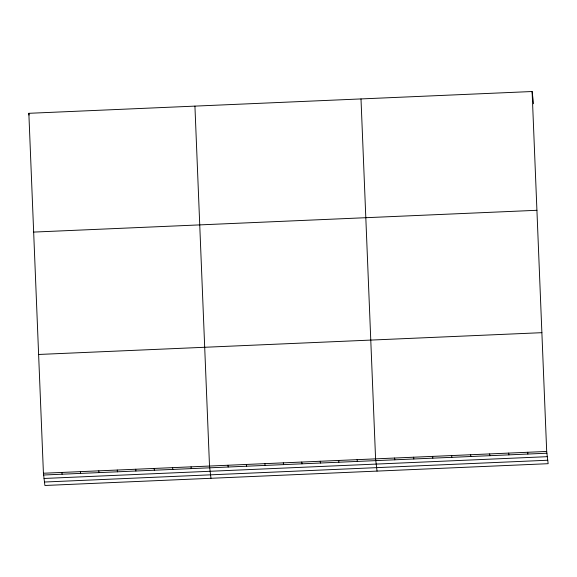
<?xml version="1.0" encoding="UTF-8"?>
<svg xmlns="http://www.w3.org/2000/svg" width="577" height="577" viewBox="0 0 577 577"><rect width="100%" height="100%" fill="white"/><g stroke="black" fill="none" stroke-linecap="round" stroke-linejoin="round"><path stroke-width="0.87" d="M532.109 91.519L546.693 451.452L548.15 463.692L44.891 485.481L43.426 473.241L28.85 113.308L532.109 91.519L533.574 103.759M33.661 232.084L536.92 210.295M38.616 354.466L541.882 332.677M43.426 473.241L546.693 451.452M43.643 475.008L546.902 453.219M44.054 478.463L547.313 456.674M44.479 482.026L547.739 460.237M527.681 452.274L527.89 454.041M508.669 453.104L508.878 454.864M489.657 453.926L489.866 455.686M470.644 454.748L470.854 456.508M451.632 455.57L451.841 457.33M432.62 456.393L432.829 458.152M413.608 457.215L413.817 458.982M394.596 458.037L394.805 459.804M377.041 471.099L375.584 458.859L361 98.927M357.127 459.66L357.336 461.427M338.677 460.46L338.887 462.22M320.221 461.261L320.43 463.021M301.771 462.062L301.98 463.821M283.314 462.855L283.531 464.622M264.865 463.656L265.074 465.415M246.408 464.456L246.624 466.216M227.958 465.257L228.167 467.017M210.966 478.29L209.509 466.05L194.925 106.118M191.052 466.851L191.261 468.618M172.602 467.651L172.811 469.411M154.146 468.452L154.355 470.212M135.696 469.245L135.905 471.012M117.239 470.046L117.448 471.813M98.79 470.846L98.999 472.606M80.333 471.647L80.542 473.407M28.85 113.308L29.059 115.068M61.883 472.448L62.092 474.207"/></g></svg>
